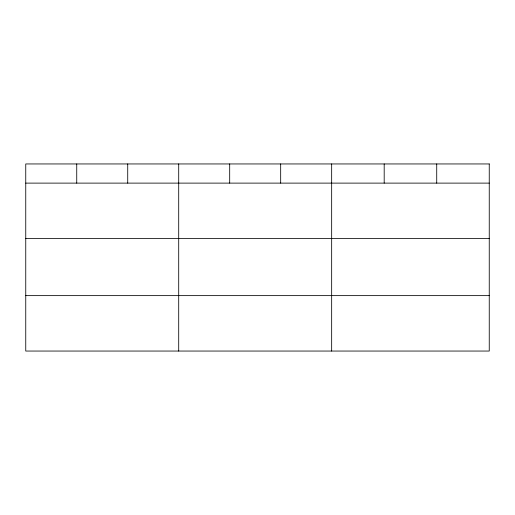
<?xml version="1.0" encoding="UTF-8"?>
<svg xmlns="http://www.w3.org/2000/svg" width="515" height="515" viewBox="0 0 515 515"><rect width="100%" height="100%" fill="white"/><g stroke="black" fill="none" stroke-linecap="round" stroke-linejoin="round"><path stroke-width="0.77" d="M25.75 183.115L489.25 183.115M25.75 238.529L489.25 238.529M25.75 295.629L489.25 295.629M436.72 163.95L436.72 183.115M384.19 163.95L384.19 183.115M331.66 163.95L331.66 351.05M280.675 163.95L280.675 183.115M229.69 163.95L229.69 183.115M178.705 163.95L178.705 351.05M127.72 163.95L127.72 183.115M76.735 163.95L76.735 183.115M489.25 163.95L25.75 163.95L25.75 351.05L489.25 351.05L489.25 163.95"/></g></svg>
